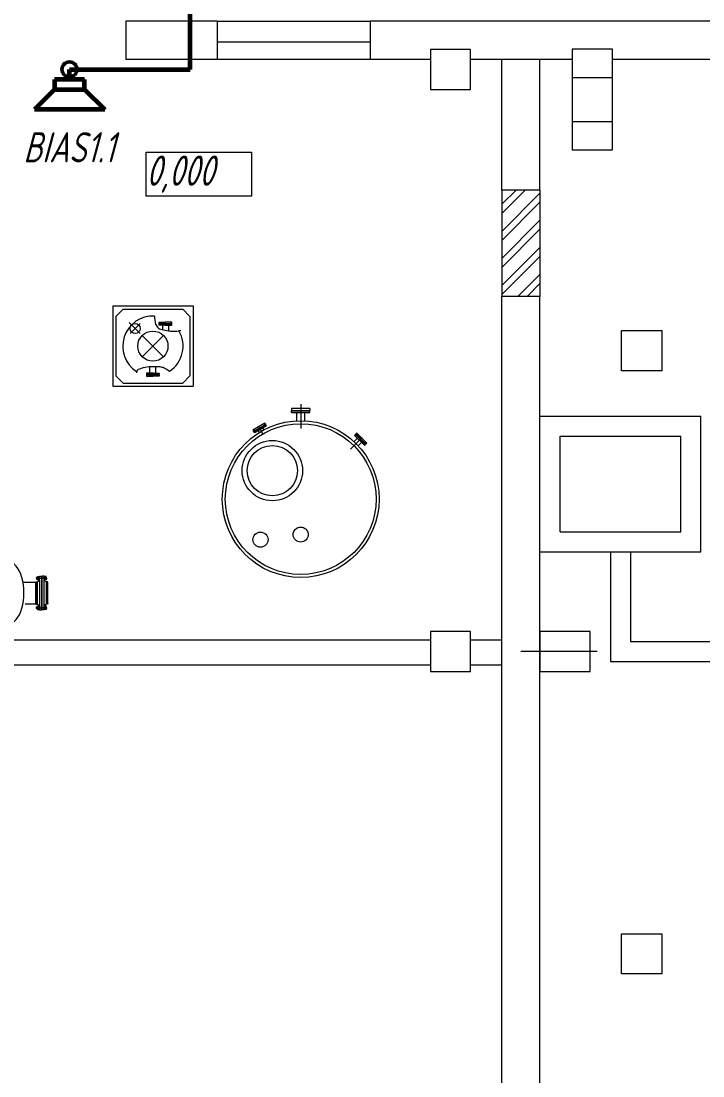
# Model space of a CAD drawing. Header units: millimetres. Extents: x 1663 to 6300, y 431 to 1491.
# Drawn here: x 2683.4 to 2751.2, y 1112.2 to 1217.1 of the extents above; entities that cross this region are included whole.
import ezdxf

# ---------------------------------------------------------------- set-up
doc = ezdxf.new("R2010")
doc.units = ezdxf.units.MM
for name, color, linetype, lineweight in [('Линия связи (Вновь)', 3, 'Continuous', 60), ('Связь', 84, 'Continuous', 50), ('СОУЭ', 160, 'Continuous', 60), ('Строительный', 251, 'Continuous', 13), ('Текст', 2, 'Continuous', 25)]:
    doc.layers.add(name, color=color, linetype=linetype, lineweight=lineweight)
doc.styles.add('Simplex', font='simplex.shx', dxfattribs={"width": 0.7, "oblique": 15})

# ---------------------------------------------------------------- blocks, each defined once
blk = doc.blocks.new('A$C178B2837')
at = {"layer": 'Строительный', "ltscale": 100}
for p, q in [((138.96, 402.51), (129.86, 402.51)), ((129.86, 402.51), (129.86, 398.71)), ((138.96, 402.51), (138.96, 398.71)), ((138.96, 402.51), (154.16, 402.51)), ((195.86, 402.51), (154.16, 402.51)), ((154.16, 402.51), (154.16, 398.71)), ((138.96, 400.45), (154.16, 400.45)), ((164.16, 399.7), (160.16, 399.7)), ((160.16, 399.7), (160.16, 395.7)), ((164.16, 395.7), (164.16, 399.7)), ((178.26, 399.71), (174.26, 399.71)), ((174.26, 399.71), (174.26, 389.71)), ((178.26, 389.71), (178.26, 399.71)), ((160.16, 398.71), (129.86, 398.71)), ((174.26, 398.71), (164.16, 398.71)), ((167.26, 385.71), (167.26, 398.71)), ((171.06, 385.71), (171.06, 398.71)), ((195.86, 398.71), (178.26, 398.71)), ((174.26, 396.89), (178.26, 396.89)), ((160.16, 395.7), (164.16, 395.7)), ((174.26, 392.54), (178.26, 392.54)), ((131.9, 389.47), (142.38, 389.47)), ((131.9, 385.1), (131.9, 389.47)), ((142.38, 389.47), (142.38, 385.1)), ((174.26, 389.71), (178.26, 389.71)), ((171.06, 385.71), (167.26, 385.71)), ((167.26, 385.71), (167.26, 375.11)), ((167.26, 384.29), (168.69, 385.71)), ((167.26, 383.39), (169.59, 385.71)), ((167.26, 381.59), (171.06, 385.39)), ((171.06, 385.71), (171.06, 375.11)), ((142.38, 385.1), (131.9, 385.1)), ((167.26, 380.69), (171.06, 384.49)), ((167.26, 378.9), (171.06, 382.7)), ((167.26, 378), (171.06, 381.8)), ((167.26, 376.2), (171.06, 380)), ((167.26, 375.31), (171.06, 379.11)), ((168.87, 375.11), (171.06, 377.31)), ((169.77, 375.11), (171.06, 376.41)), ((167.26, 220.71), (167.26, 375.11)), ((171.06, 375.11), (167.26, 375.11)), ((171.06, 220.71), (171.06, 375.11)), ((128.56, 374.18), (128.56, 366.18)), ((128.56, 374.18), (136.56, 374.18)), ((129.59, 373.85), (128.88, 373.14)), ((129.59, 373.85), (135.53, 373.85)), ((136.23, 373.14), (135.53, 373.85)), ((136.56, 374.18), (136.56, 366.18)), ((128.88, 373.14), (128.88, 367.21)), ((131.3, 371.44), (130.2, 372.53)), ((133.17, 372.41), (133.17, 372.55)), ((133.17, 372.55), (133.81, 372.55)), ((133.27, 372.61), (133.27, 372.22)), ((134.45, 372.55), (133.81, 372.55)), ((134.35, 372.61), (134.35, 372.22)), ((134.45, 372.41), (134.45, 372.55)), ((136.23, 373.14), (136.23, 367.21)), ((131.28, 372.44), (130.29, 371.45)), ((134.25, 372.41), (133.17, 372.41)), ((133.17, 372.28), (133.17, 372.38)), ((133.17, 372.38), (133.81, 372.38)), ((133.87, 372.28), (133.17, 372.28)), ((133.37, 372.38), (133.37, 372.41)), ((133.51, 372.38), (133.37, 372.38)), ((133.51, 372.28), (133.51, 371.81)), ((133.75, 372.28), (134.45, 372.28)), ((134.45, 372.38), (133.81, 372.38)), ((134.11, 372.28), (134.11, 371.7)), ((134.25, 372.38), (134.25, 372.41)), ((134.25, 372.41), (134.45, 372.41)), ((134.45, 372.28), (134.45, 372.38)), ((179.17, 367.72), (179.17, 371.72)), ((179.17, 371.72), (183.17, 371.72)), ((183.17, 371.72), (183.17, 367.72)), ((133.62, 369.12), (131.5, 371.24)), ((133.62, 371.24), (131.5, 369.12)), ((132.62, 367.48), (131.92, 367.48)), ((131.92, 367.48), (131.92, 367.38)), ((131.92, 367.38), (132.56, 367.38)), ((131.92, 367.34), (131.92, 367.2)), ((132.12, 367.34), (131.92, 367.34)), ((132.02, 367.15), (132.02, 367.53)), ((132.12, 367.38), (132.12, 367.34)), ((132.12, 367.34), (133.2, 367.34)), ((132.26, 367.48), (132.26, 368.11)), ((132.5, 367.48), (133.2, 367.48)), ((133.2, 367.38), (132.56, 367.38)), ((132.86, 367.48), (132.86, 368.12)), ((132.86, 367.38), (133, 367.38)), ((133, 367.38), (133, 367.34)), ((133.1, 367.15), (133.1, 367.53)), ((133.2, 367.48), (133.2, 367.38)), ((133.2, 367.34), (133.2, 367.2)), ((183.17, 367.72), (179.17, 367.72)), ((129.59, 366.5), (128.88, 367.21)), ((129.59, 366.5), (135.53, 366.5)), ((131.92, 367.2), (132.56, 367.2)), ((133.2, 367.2), (132.56, 367.2)), ((136.23, 367.21), (135.53, 366.5)), ((128.56, 366.18), (136.56, 366.18)), ((147.26, 364.4), (147.26, 362.62)), ((146.36, 363.96), (146.36, 363.79)), ((147.01, 363.96), (146.36, 363.96)), ((146.36, 363.79), (148.16, 363.79)), ((146.36, 363.73), (148.16, 363.73)), ((146.36, 363.56), (146.36, 363.73)), ((146.36, 363.56), (148.16, 363.56)), ((146.62, 363.73), (146.65, 363.76)), ((146.65, 363.76), (147.87, 363.76)), ((146.72, 363.79), (146.72, 363.76)), ((146.89, 363.73), (146.72, 363.73)), ((146.88, 362.76), (146.88, 363.56)), ((148.16, 363.96), (147.01, 363.96)), ((147.26, 363.96), (147.26, 361.98)), ((147.26, 363.78), (147.26, 363.54)), ((147.64, 363.73), (147.81, 363.73)), ((147.64, 363.56), (147.64, 362.76)), ((147.81, 363.79), (147.81, 363.76)), ((147.9, 363.73), (147.87, 363.76)), ((148.16, 363.96), (148.16, 363.79)), ((148.16, 363.56), (148.16, 363.73)), ((171.06, 363.21), (187.06, 363.21)), ((187.06, 349.71), (187.06, 363.21)), ((143.71, 362.52), (142.5, 361.82)), ((142.59, 361.65), (143.62, 362.24)), ((143.87, 362.24), (142.66, 361.54)), ((142.8, 361.8), (143.57, 362.25)), ((142.82, 361.85), (143.52, 362.25)), ((143.51, 361.46), (143.1, 362.17)), ((143.51, 362.03), (143.61, 361.86)), ((143.52, 362.25), (143.78, 362.4)), ((143.53, 362.23), (143.52, 362.25)), ((143.57, 362.47), (143.75, 362.15)), ((143.57, 362.25), (143.62, 362.24)), ((143.62, 362.24), (143.81, 362.35)), ((143.78, 362.4), (143.71, 362.52)), ((143.87, 362.24), (143.81, 362.35)), ((142.5, 361.82), (142.56, 361.7)), ((142.56, 361.7), (142.82, 361.85)), ((142.59, 361.65), (142.66, 361.54)), ((142.62, 361.91), (142.8, 361.6)), ((142.8, 361.8), (142.78, 361.76)), ((142.84, 361.83), (142.82, 361.85)), ((143.02, 361.75), (143.12, 361.57)), ((153.37, 361.08), (152.23, 359.93)), ((152.9, 361.01), (152.57, 360.68)), ((152.7, 361.39), (152.61, 361.3)), ((153.6, 360.31), (152.61, 361.3)), ((152.96, 361.44), (152.7, 361.18)), ((152.7, 361.39), (153.54, 360.56)), ((152.84, 361.53), (152.75, 361.44)), ((152.75, 361.44), (152.96, 361.22)), ((153.83, 360.54), (152.84, 361.53)), ((152.9, 361.24), (152.86, 361.24)), ((152.9, 361.24), (153.54, 360.6)), ((152.94, 361.2), (152.96, 361.22)), ((152.96, 361.22), (153.52, 360.66)), ((173.06, 351.71), (173.06, 361.21)), ((173.06, 361.21), (185.06, 361.21)), ((185.06, 351.71), (185.06, 361.21)), ((153.31, 360.6), (152.98, 360.27)), ((153.74, 360.66), (153.48, 360.4)), ((153.5, 360.64), (153.52, 360.66)), ((153.52, 360.66), (153.74, 360.45)), ((153.54, 360.6), (153.54, 360.56)), ((153.54, 360.56), (153.69, 360.4)), ((153.6, 360.31), (153.69, 360.4)), ((153.74, 360.45), (153.83, 360.54)), ((173.06, 351.71), (185.06, 351.71)), ((171.06, 349.71), (187.06, 349.71)), ((178.06, 349.71), (178.06, 338.8)), ((180.06, 349.71), (180.06, 340.8)), ((119.64, 346.71), (120.9, 346.71)), ((120.9, 346.71), (120.95, 346.74)), ((120.9, 346.71), (120.9, 344.55)), ((120.9, 346.65), (120.9, 344.61)), ((120.95, 347.1), (122.05, 347.1)), ((120.95, 346.74), (121.05, 346.74)), ((120.95, 346.74), (120.95, 344.52)), ((120.97, 347.17), (121, 347.2)), ((120.97, 347.17), (121, 347.2)), ((120.97, 347.1), (120.97, 347.17)), ((120.97, 347.1), (120.97, 347.17)), ((120.97, 347.1), (120.97, 347.02)), ((120.97, 347.1), (120.97, 347.02)), ((120.97, 347.02), (121, 347)), ((120.97, 347.02), (121, 347)), ((120.98, 347.19), (121.07, 347.19)), ((120.98, 347.19), (121.07, 347.19)), ((120.98, 347.01), (121.07, 347.01)), ((120.98, 347.01), (121.07, 347.01)), ((121, 347.2), (121.07, 347.2)), ((121, 347.2), (121, 347.1)), ((121, 347.2), (121.07, 347.2)), ((121, 347.2), (121, 347.1)), ((121, 347), (121, 347.1)), ((121, 347), (121, 347.1)), ((121, 347), (121.07, 347)), ((121, 347), (121.07, 347)), ((121.05, 346.74), (121.21, 346.8)), ((121.05, 346.74), (121.05, 344.52)), ((121.07, 347.25), (121.08, 347.27)), ((121.07, 347.25), (121.08, 347.27)), ((121.07, 347.1), (121.07, 347.25)), ((121.07, 347.1), (121.07, 347.25)), ((121.07, 347.1), (121.07, 346.95)), ((121.07, 347.1), (121.07, 346.95)), ((121.07, 346.95), (121.08, 346.93)), ((121.07, 346.95), (121.08, 346.93)), ((121.08, 347.27), (121.26, 347.27)), ((121.08, 347.27), (121.26, 347.27)), ((121.08, 347.19), (121.26, 347.19)), ((121.08, 347.19), (121.26, 347.19)), ((121.08, 347.01), (121.26, 347.01)), ((121.08, 347.01), (121.26, 347.01)), ((121.08, 346.93), (121.26, 346.93)), ((121.08, 346.93), (121.26, 346.93)), ((121.26, 347.27), (121.27, 347.25)), ((121.26, 347.27), (121.27, 347.25)), ((121.26, 346.93), (121.27, 346.95)), ((121.26, 346.93), (121.27, 346.95)), ((121.27, 346.9), (121.27, 347.3)), ((121.27, 347.3), (121.48, 347.3)), ((121.27, 347.25), (121.27, 347.1)), ((121.27, 347.25), (121.27, 347.1)), ((121.27, 346.95), (121.27, 347.1)), ((121.27, 346.95), (121.27, 347.1)), ((121.27, 346.9), (121.27, 343.95)), ((121.48, 347.3), (121.48, 344.26)), ((121.54, 347.2), (121.48, 347.2)), ((121.54, 347.2), (121.48, 347.2)), ((121.48, 347), (121.51, 346.97)), ((121.48, 347), (121.48, 347)), ((121.54, 347), (121.48, 347)), ((121.54, 347), (121.48, 347)), ((121.51, 346.97), (121.51, 346.93)), ((121.51, 346.93), (121.51, 344.44)), ((121.54, 346.93), (121.51, 346.93)), ((121.77, 347.1), (121.52, 347.1)), ((121.75, 347.3), (121.54, 347.3)), ((121.54, 343.95), (121.54, 347.3)), ((121.75, 343.95), (121.75, 347.3)), ((121.76, 347.27), (121.75, 347.25)), ((121.76, 347.27), (121.75, 347.25)), ((121.75, 347.25), (121.75, 347.1)), ((121.75, 347.25), (121.75, 347.1)), ((121.75, 346.95), (121.75, 347.1)), ((121.75, 346.95), (121.75, 347.1)), ((121.76, 346.93), (121.75, 346.95)), ((121.76, 346.93), (121.75, 346.95)), ((121.94, 347.27), (121.76, 347.27)), ((121.94, 347.27), (121.76, 347.27)), ((121.94, 347.19), (121.76, 347.19)), ((121.94, 347.19), (121.76, 347.19)), ((121.94, 347.01), (121.76, 347.01)), ((121.94, 347.01), (121.76, 347.01)), ((121.94, 346.93), (121.76, 346.93)), ((121.94, 346.93), (121.76, 346.93)), ((121.97, 346.74), (121.82, 346.8)), ((121.95, 347.25), (121.94, 347.27)), ((121.95, 347.25), (121.94, 347.27)), ((121.95, 346.95), (121.94, 346.93)), ((121.95, 346.95), (121.94, 346.93)), ((121.95, 347.1), (121.95, 347.25)), ((121.95, 347.1), (121.95, 347.25)), ((121.97, 347.17), (121.95, 347.19)), ((121.96, 347.19), (121.95, 347.19)), ((121.97, 347.17), (121.95, 347.19)), ((121.96, 347.19), (121.95, 347.19)), ((121.95, 347.1), (121.95, 346.95)), ((121.95, 347.1), (121.95, 346.95)), ((121.97, 347.02), (121.95, 347)), ((121.97, 347.02), (121.95, 347)), ((121.96, 347.01), (121.95, 347.01)), ((121.96, 347.01), (121.95, 347.01)), ((121.97, 347.1), (121.97, 347.17)), ((121.97, 347.1), (121.97, 347.17)), ((121.97, 347.1), (121.97, 347.02)), ((121.97, 347.1), (121.97, 347.02)), ((122.07, 346.74), (121.97, 346.74)), ((121.97, 344.52), (121.97, 346.74)), ((122.12, 346.65), (122.07, 346.74)), ((122.07, 344.52), (122.07, 346.74)), ((122.12, 344.61), (122.12, 346.65)), ((119.86, 344.55), (120.9, 344.55)), ((120.9, 344.55), (120.95, 344.52)), ((120.95, 344.52), (121.05, 344.52)), ((120.97, 344.23), (121, 344.25)), ((120.97, 344.23), (121, 344.25)), ((120.97, 344.15), (120.97, 344.23)), ((120.97, 344.15), (120.97, 344.23)), ((120.98, 344.24), (121.07, 344.24)), ((120.98, 344.24), (121.07, 344.24)), ((121, 344.25), (121.07, 344.25)), ((121, 344.25), (121, 344.15)), ((121, 344.25), (121.07, 344.25)), ((121, 344.25), (121, 344.15)), ((121.05, 344.52), (121.21, 344.45)), ((121.07, 344.3), (121.08, 344.33)), ((121.07, 344.3), (121.08, 344.33)), ((121.07, 344.15), (121.07, 344.3)), ((121.07, 344.15), (121.07, 344.3)), ((121.08, 344.33), (121.26, 344.33)), ((121.08, 344.33), (121.26, 344.33)), ((121.08, 344.24), (121.26, 344.24)), ((121.08, 344.24), (121.26, 344.24)), ((121.26, 344.33), (121.27, 344.3)), ((121.26, 344.33), (121.27, 344.3)), ((121.27, 344.3), (121.27, 344.15)), ((121.27, 344.3), (121.27, 344.15)), ((121.48, 344.26), (121.51, 344.29)), ((121.48, 344.25), (121.48, 344.26)), ((121.48, 343.95), (121.48, 344.25)), ((121.54, 344.25), (121.48, 344.25)), ((121.54, 344.25), (121.48, 344.25)), ((121.51, 344.45), (121.51, 344.29)), ((121.54, 344.33), (121.51, 344.33)), ((121.76, 344.33), (121.75, 344.3)), ((121.76, 344.33), (121.75, 344.3)), ((121.75, 344.3), (121.75, 344.15)), ((121.75, 344.3), (121.75, 344.15)), ((121.94, 344.33), (121.76, 344.33)), ((121.94, 344.33), (121.76, 344.33)), ((121.94, 344.24), (121.76, 344.24)), ((121.94, 344.24), (121.76, 344.24)), ((121.97, 344.52), (121.82, 344.45)), ((121.95, 344.3), (121.94, 344.33)), ((121.95, 344.3), (121.94, 344.33)), ((121.95, 344.15), (121.95, 344.3)), ((121.95, 344.15), (121.95, 344.3)), ((121.97, 344.23), (121.95, 344.25)), ((121.97, 344.23), (121.95, 344.25)), ((121.96, 344.24), (121.95, 344.24)), ((121.96, 344.24), (121.95, 344.24)), ((122.07, 344.52), (121.97, 344.52)), ((121.97, 344.15), (121.97, 344.23)), ((121.97, 344.15), (121.97, 344.23)), ((122.12, 344.61), (122.07, 344.52)), ((120.93, 344.15), (121.37, 344.15)), ((120.97, 344.15), (120.97, 344.08)), ((120.97, 344.15), (120.97, 344.08)), ((120.97, 344.08), (121, 344.05)), ((120.97, 344.08), (121, 344.05)), ((120.98, 344.07), (121.07, 344.07)), ((120.98, 344.07), (121.07, 344.07)), ((121, 344.05), (121, 344.15)), ((121, 344.05), (121, 344.15)), ((121, 344.05), (121.07, 344.05)), ((121, 344.05), (121.07, 344.05)), ((121.07, 344.15), (121.07, 344)), ((121.07, 344.15), (121.07, 344)), ((121.07, 344), (121.08, 343.98)), ((121.07, 344), (121.08, 343.98)), ((121.08, 344.07), (121.26, 344.07)), ((121.08, 344.07), (121.26, 344.07)), ((121.08, 343.98), (121.26, 343.98)), ((121.08, 343.98), (121.26, 343.98)), ((121.26, 343.98), (121.27, 344)), ((121.26, 343.98), (121.27, 344)), ((121.27, 344), (121.27, 344.15)), ((121.27, 344), (121.27, 344.15)), ((121.27, 343.95), (121.48, 343.95)), ((121.48, 344.15), (122.02, 344.15)), ((121.54, 344.05), (121.48, 344.05)), ((121.54, 344.05), (121.48, 344.05)), ((121.77, 344.15), (121.52, 344.15)), ((121.75, 343.95), (121.54, 343.95)), ((121.75, 344), (121.75, 344.15)), ((121.75, 344), (121.75, 344.15)), ((121.76, 343.98), (121.75, 344)), ((121.76, 343.98), (121.75, 344)), ((121.94, 344.07), (121.76, 344.07)), ((121.94, 344.07), (121.76, 344.07)), ((121.94, 343.98), (121.76, 343.98)), ((121.94, 343.98), (121.76, 343.98)), ((121.95, 344), (121.94, 343.98)), ((121.95, 344), (121.94, 343.98)), ((121.95, 344.15), (121.95, 344)), ((121.95, 344.15), (121.95, 344)), ((121.97, 344.08), (121.95, 344.06)), ((121.97, 344.08), (121.95, 344.06)), ((121.96, 344.07), (121.95, 344.07)), ((121.96, 344.07), (121.95, 344.07)), ((121.97, 344.15), (121.97, 344.08)), ((121.97, 344.15), (121.97, 344.08)), ((164.16, 341.8), (160.16, 341.8)), ((160.16, 341.8), (160.16, 337.8)), ((164.16, 337.8), (164.16, 341.8)), ((176.06, 341.8), (171.06, 341.8)), ((171.06, 341.8), (171.06, 337.8)), ((176.06, 337.8), (176.06, 341.8)), ((109.16, 340.96), (160.16, 340.96)), ((109.16, 340.96), (160.16, 340.96)), ((164.16, 340.96), (167.26, 340.96)), ((164.16, 340.96), (167.26, 340.96)), ((180.06, 340.8), (200.29, 340.8)), ((176.75, 339.8), (169.16, 339.8)), ((109.16, 338.46), (160.16, 338.46)), ((164.16, 338.46), (167.26, 338.46)), ((178.06, 338.8), (198.29, 338.8)), ((160.16, 337.8), (164.16, 337.8)), ((171.06, 337.8), (176.06, 337.8)), ((179.17, 307.72), (179.17, 311.72)), ((179.17, 311.72), (183.17, 311.72)), ((183.17, 311.72), (183.17, 307.72)), ((183.17, 307.72), (179.17, 307.72))]:
    blk.add_line(p, q, dxfattribs=at)
for centre, radius in [((130.79, 371.94), 0.5), ((132.56, 370.18), 1.5), ((147.26, 354.96), 7.8), ((147.26, 354.96), 7.5), ((144.44, 357.79), 3), ((144.44, 357.79), 2.5), ((143.26, 350.93), 0.75), ((147.26, 351.43), 0.75)]:
    blk.add_circle(centre, radius, dxfattribs=at)
for centre, radius, start, end in [((132.56, 370.18), 3, 86.8883, 237.379), ((132.56, 370.18), 3, 303.3936, 30.4581), ((121.15, 347.23), 0.0803, 156.8218, 213.0089), ((121.15, 347.23), 0.0803, 156.8218, 213.0089), ((121.37, 347.1), 0.296, 162.972, 180), ((121.37, 347.1), 0.296, 162.972, 180), ((121.37, 347.1), 0.296, 180, 197.028), ((121.37, 347.1), 0.296, 180, 197.028), ((121.15, 346.97), 0.0803, 146.9911, 203.1782), ((121.15, 346.97), 0.0803, 146.9911, 203.1782), ((121.17, 346.9), 0.105, 292.62, 0), ((121.19, 347.23), 0.0803, 326.9911, 23.1782), ((121.19, 347.23), 0.0803, 326.9911, 23.1782), ((120.98, 347.1), 0.296, 0, 17.028), ((120.98, 347.1), 0.296, 0, 17.028), ((120.98, 347.1), 0.296, 342.972, 0), ((120.98, 347.1), 0.296, 342.972, 0), ((121.19, 346.97), 0.0803, 336.8218, 33.0089), ((121.19, 346.97), 0.0803, 336.8218, 33.0089), ((121.83, 347.23), 0.0803, 156.8218, 213.0089), ((121.83, 347.23), 0.0803, 156.8218, 213.0089), ((122.05, 347.1), 0.296, 162.972, 180), ((122.05, 347.1), 0.296, 162.972, 180), ((122.05, 347.1), 0.296, 180, 197.028), ((122.05, 347.1), 0.296, 180, 197.028), ((121.83, 346.97), 0.0803, 146.9911, 203.1782), ((121.83, 346.97), 0.0803, 146.9911, 203.1782), ((121.86, 346.9), 0.105, 180, 247.38), ((121.87, 347.23), 0.0803, 326.9911, 23.1782), ((121.87, 347.23), 0.0803, 326.9911, 23.1782), ((121.66, 347.1), 0.296, 0, 17.028), ((121.66, 347.1), 0.296, 0, 17.028), ((121.66, 347.1), 0.296, 342.972, 0), ((121.66, 347.1), 0.296, 342.972, 0), ((121.87, 346.97), 0.0803, 336.8218, 33.0089), ((121.87, 346.97), 0.0803, 336.8218, 33.0089), ((121.15, 344.28), 0.0803, 156.8218, 213.0089), ((121.15, 344.28), 0.0803, 156.8218, 213.0089), ((121.37, 344.15), 0.296, 162.972, 180), ((121.37, 344.15), 0.296, 162.972, 180), ((121.17, 344.36), 0.105, 0, 67.38), ((121.19, 344.28), 0.0803, 326.9911, 23.1782), ((121.19, 344.28), 0.0803, 326.9911, 23.1782), ((120.98, 344.15), 0.296, 0, 17.028), ((120.98, 344.15), 0.296, 0, 17.028), ((121.86, 344.36), 0.105, 112.62, 180), ((121.83, 344.28), 0.0803, 156.8218, 213.0089), ((121.83, 344.28), 0.0803, 156.8218, 213.0089), ((122.05, 344.15), 0.296, 162.972, 180), ((122.05, 344.15), 0.296, 162.972, 180), ((121.87, 344.28), 0.0803, 326.9911, 23.1782), ((121.87, 344.28), 0.0803, 326.9911, 23.1782), ((121.66, 344.15), 0.296, 0, 17.028), ((121.66, 344.15), 0.296, 0, 17.028), ((121.37, 344.15), 0.296, 180, 197.028), ((121.37, 344.15), 0.296, 180, 197.028), ((121.15, 344.02), 0.0803, 146.9911, 203.1782), ((121.15, 344.02), 0.0803, 146.9911, 203.1782), ((120.98, 344.15), 0.296, 342.972, 0), ((120.98, 344.15), 0.296, 342.972, 0), ((121.19, 344.02), 0.0803, 336.8218, 33.0089), ((121.19, 344.02), 0.0803, 336.8218, 33.0089), ((122.05, 344.15), 0.296, 180, 197.028), ((122.05, 344.15), 0.296, 180, 197.028), ((121.83, 344.02), 0.0803, 146.9911, 203.1782), ((121.83, 344.02), 0.0803, 146.9911, 203.1782), ((121.66, 344.15), 0.296, 342.972, 0), ((121.66, 344.15), 0.296, 342.972, 0), ((121.87, 344.02), 0.0803, 336.8218, 33.0089), ((121.87, 344.02), 0.0803, 336.8218, 33.0089)]:
    blk.add_arc(centre, radius, start, end, dxfattribs=at)
blk.add_ellipse((118.18, 345.63), major_axis=(0, -3.06), ratio=0.509804, start_param=0, end_param=3.141593, dxfattribs=at)
for points in [[(132.72, 373.17), (132.83, 372.38), (133.11, 371.97), (133.6, 371.79), (134.29, 371.68), (135.15, 371.7), (135.35, 371.75)], [(134.21, 367.67), (133.68, 368), (133.28, 368.11), (132.66, 368.11), (132.2, 368.11), (131.38, 367.95), (130.94, 367.65), (130.94, 367.53)]]:
    blk.add_spline(points, degree=3, dxfattribs=at)
at = {"layer": 'Строительный', "ltscale": 100, "style": 'Simplex', "oblique": 15, "width": 0.7}
blk.add_text('0,000', height=3, dxfattribs=at).set_placement((131.9, 386.14))
blk = doc.blocks.new('A$C7B0F30C2')
at = {"layer": 'СОУЭ'}
for p, q in [((0, 3), (7, 3)), ((2, 1), (0, 3)), ((5, 1), (7, 3)), ((2, 1), (2, 0)), ((5, 1), (2, 1)), ((5, 0), (5, 1)), ((2, 0), (5, 0))]:
    blk.add_line(p, q, dxfattribs=at)

msp = doc.modelspace()

# ---------------------------------------------------------------- linework, layer by layer
at = {"layer": 'Линия связи (Вновь)'}
for p, q in [((2700.16, 1212.3), (2700.16, 1218.1)), ((2688.16, 1211.3), (2688.16, 1212.3)), ((2688.16, 1212.3), (2700.16, 1212.3))]:
    msp.add_line(p, q, dxfattribs=at)
at = {"layer": 'Связь'}
msp.add_circle((2688.16, 1212.3), 0.75, dxfattribs=at)

# ---------------------------------------------------------------- block references
at = {"rotation": 180}
msp.add_blockref('A$C7B0F30C2', (2691.67, 1211.3), dxfattribs=at)
at = {"layer": 'Линия связи (Вновь)'}
msp.add_blockref('A$C178B2837', (2563.9, 814.59), dxfattribs=at)

# ---------------------------------------------------------------- next in the draw order: texts
at = {"layer": 'Текст', "ltscale": 100, "insert": (2688.12, 1204.55), "char_height": 3, "width": 10.7911, "attachment_point": 5, "style": 'Simplex', "bg_fill": 3, "box_fill_scale": 1.2, "bg_fill_color": 256, "bg_fill_transparency": 0}
msp.add_mtext('BIAS1.1', dxfattribs=at)

doc.saveas('drawing.dxf')
